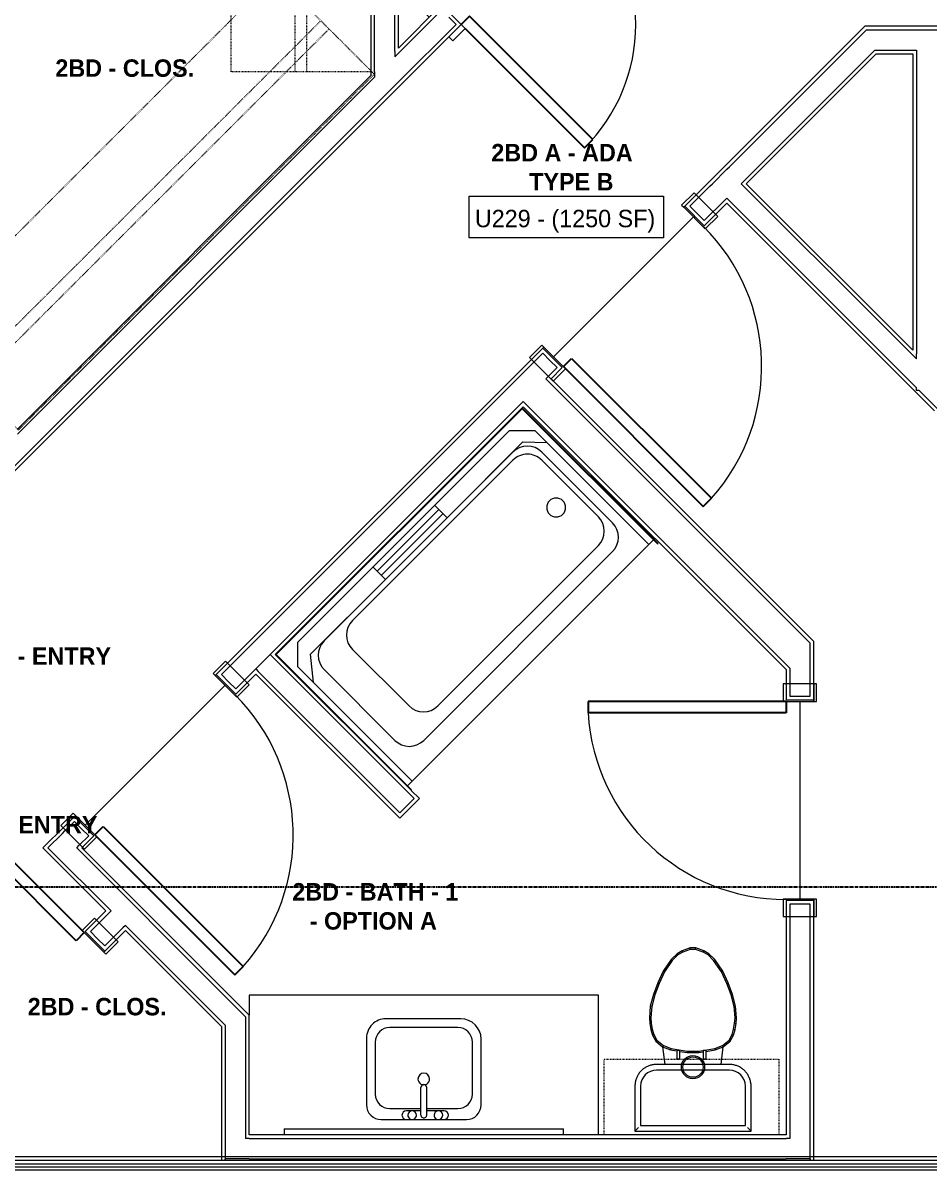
# Model space of a CAD drawing. Header units: inches. Extents: x -4093 to -1777, y 9773 to 12264.
# Drawn here: x -2415.1 to -2259.4, y 10418.5 to 10615.7 of the extents above; entities that cross this region are included whole.
import ezdxf

# ---------------------------------------------------------------- set-up
doc = ezdxf.new("R2010")
doc.units = ezdxf.units.IN
doc.header["$MEASUREMENT"] = 0
doc.linetypes.add('Dash', pattern=[0.25, 0.125, -0.125])
doc.linetypes.add('Grid Line 1_2_', pattern=[0.875, 0.5, -0.125, 0.125, -0.125])
for name, color, linetype, lineweight in [('0-1', 7, 'Continuous', 5), ('0-2', 7, 'Continuous', 9), ('A-AREA-IDEN', 2, 'Continuous', 9), ('A-DOOR-1', 7, 'Continuous', 9), ('A-DOOR-2', 10, 'Continuous', 30), ('A-FLOR-1', 7, 'Continuous', 9), ('A-WALL-1', 7, 'Continuous', 9), ('A-WALL-2', 250, 'Continuous', 18), ('I-WALL-1', 7, 'Continuous', 9), ('P-SANR-FIXT-1', 7, 'Continuous', 9), ('Q-CASE-1', 7, 'Continuous', 9), ('Q-CASE-2', 7, 'Dash', 9), ('Q-CASE-HDLN-1', 7, 'Dash', 9), ('S-GRID-1', 1, 'Grid Line 1_2_', 30)]:
    doc.layers.add(name, color=color, linetype=linetype, lineweight=lineweight)
doc.styles.add('Century Gothic', font='ufonts.com_century-gothic.ttf', dxfattribs={"height": 3})
doc.styles.add('Century Gothic_B', font='GOTHICB.TTF', dxfattribs={"height": 3})

# ---------------------------------------------------------------- blocks, each defined once
blk = doc.blocks.new('SWING - SINGLE - FLUSH - SWING - FLUSH - 2-10 x 6-8 - PRIVACY-4346067-BACKGROUND - 2ND FLOOR')
at = {"layer": 'A-DOOR-1'}
for p, q in [((-17, 2.87), (-20, 2.87)), ((-20, 2.87), (-20, -2.38)), ((-17, -2.38), (-17, 2.87)), ((20, 2.87), (17, 2.87)), ((17, 2.87), (17, -2.38)), ((20, -2.38), (20, 2.87)), ((-20, -2.38), (-17, -2.38)), ((-17, -2.38), (-20, -2.38)), ((-20, -2.38), (-20, -2.88)), ((-20, -2.88), (-17, -2.88)), ((-17, -2.88), (-17, -2.38)), ((17, -2.38), (20, -2.38)), ((20, -2.38), (17, -2.38)), ((17, -2.38), (17, -2.88)), ((17, -2.88), (20, -2.88)), ((20, -2.88), (20, -2.38))]:
    blk.add_line(p, q, dxfattribs=at)
blk.add_arc((17, 2.37), 34.07, 93.3657, 180, dxfattribs=at)
at = {"layer": 'A-DOOR-2'}
for p, q in [((15, 2.37), (15, 36.38)), ((17, 36.38), (15, 36.38)), ((17, 2.37), (17, 36.38)), ((17, 2.37), (15, 2.37))]:
    blk.add_line(p, q, dxfattribs=at)
blk = doc.blocks.new('SWING - SINGLE - FLUSH - SWING - FLUSH - 2-10 x 6-8 - PRIVACY-4346066-BACKGROUND - 2ND FLOOR')
at = {"layer": 'A-DOOR-1'}
for p, q in [((-17, 2.87), (-20, 2.87)), ((-20, 2.87), (-20, -2.38)), ((-17, -2.38), (-17, 2.87)), ((20, 2.87), (17, 2.87)), ((17, 2.87), (17, -2.38)), ((20, -2.38), (20, 2.87)), ((-20, -2.38), (-17, -2.38)), ((-17, -2.38), (-20, -2.38)), ((-20, -2.38), (-20, -2.88)), ((-20, -2.88), (-17, -2.88)), ((-17, -2.88), (-17, -2.38)), ((17, -2.38), (20, -2.38)), ((20, -2.38), (17, -2.38)), ((17, -2.38), (17, -2.88)), ((17, -2.88), (20, -2.88)), ((20, -2.88), (20, -2.38))]:
    blk.add_line(p, q, dxfattribs=at)
blk.add_arc((17, 2.37), 34.07, 93.3657, 180, dxfattribs=at)
at = {"layer": 'A-DOOR-2'}
for p, q in [((15, 2.37), (15, 36.38)), ((17, 36.38), (15, 36.38)), ((17, 2.37), (17, 36.38)), ((17, 2.37), (15, 2.37))]:
    blk.add_line(p, q, dxfattribs=at)
blk = doc.blocks.new('M_Sink Vanity-Square - 500 x 440mm-1352614-BACKGROUND - 2ND FLOOR')
at = {"layer": 'P-SANR-FIXT-1'}
for p, q in [((7.96, 7.09), (-6.72, 7.09)), ((3.62, 7.09), (-2.88, 7.09)), ((0.12, 6.33), (0.12, 1.59)), ((1.12, 6.33), (1.12, 1.59)), ((-9.22, 4.59), (-9.22, -6.73)), ((0.12, 5.22), (-5.22, 5.22)), ((-2.88, 5.59), (0.12, 5.59)), ((1.12, 5.59), (3.62, 5.59)), ((6.46, 5.22), (1.12, 5.22)), ((10.46, -6.91), (10.46, 4.59)), ((-7.72, 2.72), (-7.72, -6.23)), ((8.96, -6.23), (8.96, 2.72)), ((-5.22, -8.73), (6.46, -8.73)), ((-5.72, -10.23), (7.14, -10.23))]:
    blk.add_line(p, q, dxfattribs=at)
for centre, radius, start, end in [((-6.72, 4.59), 2.5, 90, 180), ((-2.88, 6.34), 0.75, 90, 270), ((-1.88, 6.34), 0.75, 360, 180), ((-1.88, 6.34), 0.75, 180, 0), ((0.62, 6.33), 0.5, 360, 180), ((2.62, 6.34), 0.75, 360, 180), ((2.62, 6.34), 0.75, 180, 360), ((3.62, 6.34), 0.75, 270, 90), ((7.96, 4.59), 2.5, 360, 90), ((-5.22, 2.72), 2.5, 90, 180), ((6.46, 2.72), 2.5, 0, 90), ((0.62, 0.13), 1, 360, 180), ((0.62, 0.13), 1, 180, 0), ((0.62, 1.59), 0.5, 180, 0), ((-5.72, -6.73), 3.5, 180, 270), ((-5.22, -6.23), 2.5, 180, 270), ((6.46, -6.23), 2.5, 270, 0), ((7.14, -6.91), 3.32, 270, 0)]:
    blk.add_arc(centre, radius, start, end, dxfattribs=at)
blk = doc.blocks.new('Bath Vanity - Bath Vanity 60_-2708009-BACKGROUND - 2ND FLOOR')
at = {"layer": 'Q-CASE-1'}
for p, q in [((-29.26, 0), (-29.26, -24)), ((30.74, -24), (30.74, -20.56)), ((-29.26, -24), (30.74, -24))]:
    blk.add_line(p, q, dxfattribs=at)
blk = doc.blocks.new('Toilet-Domestic-3D - Toilet-Domestic-3D-V43-BACKGROUND - 2ND FLOOR')
at = {"layer": 'P-SANR-FIXT-1'}
for p, q in [((-0.5, 12), (-1.87, 11.5)), ((-0.46, 11.75), (-0.5, 12)), ((0.5, 12), (-0.5, 12)), ((0.46, 11.75), (0.5, 12)), ((1.87, 11.5), (0.5, 12)), ((-3.74, 10), (-5.13, 8)), ((-2.74, 11), (-3.74, 10)), ((-3.55, 9.84), (-3.74, 10)), ((-2.59, 10.8), (-3.55, 9.84)), ((-1.87, 11.5), (-2.74, 11)), ((-2.59, 10.8), (-2.74, 11)), ((-1.77, 11.27), (-2.59, 10.8)), ((-1.77, 11.27), (-1.87, 11.5)), ((-0.46, 11.75), (-1.77, 11.27)), ((0.46, 11.75), (-0.46, 11.75)), ((1.77, 11.27), (0.46, 11.75)), ((1.77, 11.27), (1.87, 11.5)), ((2.59, 10.8), (1.77, 11.27)), ((2.74, 11), (1.87, 11.5)), ((2.59, 10.8), (2.74, 11)), ((3.55, 9.84), (2.59, 10.8)), ((3.74, 10), (2.74, 11)), ((3.55, 9.84), (3.74, 10)), ((5.13, 8), (3.74, 10)), ((-5.13, 8), (-6.06, 6)), ((-4.91, 7.88), (-5.13, 8)), ((-3.55, 9.84), (-4.91, 7.88)), ((4.91, 7.88), (3.55, 9.84)), ((4.91, 7.88), (5.13, 8)), ((6.06, 6), (5.13, 8)), ((-6.06, 6), (-6.79, 4)), ((-5.83, 5.9), (-6.06, 6)), ((-4.91, 7.88), (-5.83, 5.9)), ((5.83, 5.9), (4.91, 7.88)), ((5.83, 5.9), (6.06, 6)), ((6.79, 4), (6.06, 6)), ((-6.79, 4), (-7.33, 1.99)), ((-6.55, 3.92), (-6.79, 4)), ((-5.83, 5.9), (-6.55, 3.92)), ((6.55, 3.92), (5.83, 5.9)), ((6.55, 3.92), (6.79, 4)), ((7.33, 1.99), (6.79, 4)), ((-7.33, 1.99), (-7.5, 0)), ((-7.08, 1.95), (-7.33, 1.99)), ((-6.55, 3.92), (-7.08, 1.95)), ((7.08, 1.95), (6.55, 3.92)), ((7.08, 1.95), (7.33, 1.99)), ((7.5, 0), (7.33, 1.99)), ((-7.08, 1.95), (-7.25, 0)), ((7.25, 0), (7.08, 1.95)), ((-7.25, 0), (-7.5, 0)), ((-7.5, 0), (-7.41, -1)), ((-7.16, -0.96), (-7.41, -1)), ((-7.41, -1), (-7.24, -2)), ((-7.25, 0), (-7.16, -0.96)), ((-6.99, -1.95), (-7.24, -2)), ((-7.16, -0.96), (-6.99, -1.95)), ((-6.99, -1.95), (-6.73, -2.9)), ((6.73, -2.9), (6.99, -1.95)), ((6.99, -1.95), (7.16, -0.96)), ((6.99, -1.95), (7.24, -2)), ((7.16, -0.96), (7.25, 0)), ((7.16, -0.96), (7.41, -1)), ((7.24, -2), (7.41, -1)), ((7.25, 0), (7.5, 0)), ((7.41, -1), (7.5, 0)), ((-7.24, -2), (-6.97, -3)), ((-6.73, -2.9), (-6.97, -3)), ((-6.97, -3), (-6.4, -4)), ((-6.73, -2.9), (-6.21, -3.84)), ((-6.4, -4), (-6.21, -3.84)), ((-6.21, -3.84), (-5.08, -4.78)), ((5.08, -4.78), (6.21, -3.84)), ((6.21, -3.84), (6.73, -2.9)), ((6.21, -3.84), (6.4, -4)), ((6.4, -4), (6.97, -3)), ((6.73, -2.9), (6.97, -3)), ((6.97, -3), (7.24, -2)), ((-6.4, -4), (-5.21, -5)), ((-5.08, -4.78), (-5.21, -5)), ((-5.21, -5), (-4.86, -8.02)), ((-5.21, -5), (-3.84, -5.5)), ((-5.08, -4.78), (-3.77, -5.26)), ((-3.77, -5.26), (-3.84, -5.5)), ((-3.84, -5.5), (-2.75, -5.69)), ((-3.77, -5.26), (-0.98, -5.75)), ((-2.26, -5.78), (-1, -6)), ((-0.98, -5.75), (-1, -6)), ((-0.98, -5.75), (0.98, -5.75)), ((0.98, -5.75), (3.77, -5.26)), ((0.98, -5.75), (1, -6)), ((1, -6), (1.75, -5.87)), ((2.24, -5.78), (3.84, -5.5)), ((3.77, -5.26), (5.08, -4.78)), ((3.77, -5.26), (3.84, -5.5)), ((3.84, -5.5), (5.21, -5)), ((4.86, -8.02), (5.21, -5)), ((5.08, -4.78), (5.21, -5)), ((5.21, -5), (6.4, -4)), ((-1, -6), (1, -6)), ((6.25, -8.02), (-6.25, -8.02)), ((6.25, -9), (-6.25, -9)), ((6.25, -9), (-6.25, -9)), ((-9.98, -11.75), (-9.98, -19.48)), ((-9, -11.75), (-9, -18.5)), ((-9, -11.75), (-9, -18.5)), ((9, -18.5), (9, -11.75)), ((9, -18.5), (9, -11.75)), ((9.98, -19.48), (9.98, -11.75)), ((-9.98, -19.48), (-9.86, -19.36)), ((-9.98, -19.48), (9.98, -19.48)), ((-9, -18.5), (9, -18.5)), ((-9, -18.5), (9, -18.5)), ((9.86, -19.36), (9.98, -19.48))]:
    blk.add_line(p, q, dxfattribs=at)
at = {"layer": 'P-SANR-FIXT-1', "flags": 128}
for points in [[(-6.25, -8.02), (-6.4, -8.03), (-6.55, -8.03), (-6.7, -8.05), (-6.84, -8.07), (-6.99, -8.1), (-7.14, -8.13), (-7.28, -8.17), (-7.42, -8.21), (-7.56, -8.26), (-7.7, -8.32), (-7.84, -8.38), (-7.97, -8.44), (-8.1, -8.52), (-8.23, -8.59), (-8.35, -8.67), (-8.48, -8.76), (-8.59, -8.85), (-8.71, -8.95), (-8.82, -9.05), (-8.92, -9.15), (-9.03, -9.26), (-9.12, -9.38), (-9.22, -9.49), (-9.3, -9.61), (-9.39, -9.74), (-9.46, -9.86), (-9.54, -9.99), (-9.6, -10.13), (-9.67, -10.26), (-9.72, -10.4), (-9.78, -10.54), (-9.82, -10.68), (-9.86, -10.83), (-9.89, -10.97), (-9.92, -11.12), (-9.95, -11.26), (-9.96, -11.41), (-9.97, -11.56), (-9.98, -11.71), (-9.98, -11.75)], [(9.98, -11.75), (9.97, -11.6), (9.97, -11.45), (9.95, -11.3), (9.93, -11.16), (9.9, -11.01), (9.87, -10.86), (9.83, -10.72), (9.79, -10.58), (9.74, -10.44), (9.68, -10.3), (9.62, -10.16), (9.56, -10.03), (9.48, -9.9), (9.41, -9.77), (9.33, -9.65), (9.24, -9.52), (9.15, -9.41), (9.05, -9.29), (8.95, -9.18), (8.85, -9.08), (8.74, -8.97), (8.62, -8.88), (8.51, -8.78), (8.39, -8.7), (8.26, -8.61), (8.14, -8.54), (8.01, -8.46), (7.87, -8.4), (7.74, -8.33), (7.6, -8.28), (7.46, -8.22), (7.32, -8.18), (7.17, -8.14), (7.03, -8.11), (6.88, -8.08), (6.74, -8.05), (6.59, -8.04), (6.44, -8.03), (6.29, -8.02), (6.25, -8.02)]]:
    blk.add_lwpolyline(points, dxfattribs=at)
at = {"layer": 'P-SANR-FIXT-1'}
for radius in [2, 1.75]:
    blk.add_circle((0, -8.48), radius, dxfattribs=at)
for centre, start, end in [((-6.25, -11.75), 90, 180), ((-6.25, -11.75), 90, 180), ((6.25, -11.75), 0, 90), ((6.25, -11.75), 360, 90)]:
    blk.add_arc(centre, 2.75, start, end, dxfattribs=at)
for points in [[(-9.98, -19.48), (-9.98, -19.48), (-9.98, -19.48), (-9.98, -19.48)], [(9.98, -19.48), (9.98, -19.48), (9.98, -19.48), (9.98, -19.48)]]:
    blk.add_open_spline(points, degree=3, dxfattribs=at)
for points, knots in [([(-9.86, -19.36), (-9.86, -19.36), (-9.85, -19.35), (-9.82, -19.32), (-9.8, -19.3), (-9.78, -19.28), (-9.75, -19.25), (-9.71, -19.21), (-9.66, -19.16), (-9.6, -19.1), (-9.55, -19.05), (-9.47, -18.97), (-9.41, -18.91), (-9.37, -18.87)], [0, 0, 0, 0, 0.166667, 0.25, 0.291667, 0.333333, 0.416667, 0.5, 0.583333, 0.666667, 0.75, 0.833333, 1, 1, 1, 1]), ([(9.37, -18.87), (9.41, -18.91), (9.47, -18.97), (9.55, -19.05), (9.6, -19.1), (9.66, -19.16), (9.71, -19.21), (9.75, -19.25), (9.78, -19.28), (9.8, -19.3), (9.82, -19.32), (9.85, -19.35), (9.86, -19.36), (9.86, -19.36)], [-1, -1, -1, -1, -0.833333, -0.75, -0.666667, -0.583333, -0.5, -0.416667, -0.333333, -0.291667, -0.25, -0.166667, 0, 0, 0, 0])]:
    blk.add_open_spline(points, degree=3, knots=knots, dxfattribs=at)
blk = doc.blocks.new('300 Series Wall Hung Cabinet_326 - 30_-2909953-BACKGROUND - 2ND FLOOR')
at = {"layer": 'Q-CASE-1'}
for p, q in [((-2.01, 14.69), (-2.5, 14.69)), ((-2.5, 14.69), (-2.5, 13.19)), ((-2.01, 13.19), (-2.01, 14.69)), ((2.49, 14.69), (2, 14.69)), ((2, 14.69), (2, 13.19)), ((2.49, 13.19), (2.49, 14.69)), ((-2.01, 13.19), (-2.5, 13.19)), ((2.49, 13.19), (2, 13.19))]:
    blk.add_line(p, q, dxfattribs=at)
at = {"layer": 'Q-CASE-2'}
for p, q in [((-15, 0.19), (-15, 13.19)), ((-15, 13.19), (15, 13.19)), ((15, 13.19), (15, 0.19)), ((15, 0.19), (-15, 0.19))]:
    blk.add_line(p, q, dxfattribs=at)
blk = doc.blocks.new('BATHROOM MIRROR - BATHROOM MIRROR 48_-3123886-BACKGROUND - 2ND FLOOR')
at = {"layer": 'Q-CASE-1'}
for p, q in [((-23.26, -23), (24.74, -23)), ((-23.26, -23), (-23.26, -24)), ((24.74, -24), (24.74, -23)), ((24.74, -24), (-23.26, -24))]:
    blk.add_line(p, q, dxfattribs=at)
blk = doc.blocks.new('CTS6032CP - CTS6032CP-3806613-BACKGROUND - 2ND FLOOR')
at = {"layer": 'P-SANR-FIXT-1'}
for p, q in [((0, -33), (0, 0)), ((0, 0), (60, 0)), ((0.12, -33), (0.12, -0.13)), ((0.12, -0.13), (59.88, -0.13)), ((1.25, -4.25), (4.25, -1.25)), ((4.25, -1.25), (55.69, -1.25)), ((22.5, -4.25), (22.5, -1.25)), ((37.5, -1.25), (37.5, -4.25)), ((55.69, -1.25), (58.75, -4.31)), ((59.88, -0.13), (59.88, -33)), ((60, 0), (60, -33)), ((37.5, -2.25), (22.5, -2.25)), ((22.5, -3.25), (37.5, -3.25)), ((1.25, -32), (1.25, -4.25)), ((1.25, -8.02), (4.31, -4.25)), ((4.31, -4.25), (22.5, -4.25)), ((7.6, -4.27), (53.48, -4.27)), ((52.5, -5.25), (13.5, -5.25)), ((37.5, -4.25), (55.94, -4.25)), ((55.94, -4.25), (58.75, -7.23)), ((58.75, -4.31), (58.75, -32)), ((4.1, -24.96), (4.1, -7.77)), ((56.98, -7.77), (56.98, -24.96)), ((10, -8.75), (10, -22.5)), ((56, -22.5), (56, -8.75)), ((13.5, -26), (52.5, -26)), ((53.48, -28.46), (7.6, -28.46)), ((0, -33), (0.12, -33)), ((1.25, -32), (0.12, -32)), ((1.25, -32), (58.75, -32)), ((59.88, -32), (58.75, -32)), ((59.88, -33), (60, -33))]:
    blk.add_line(p, q, dxfattribs=at)
for centre, radius, start, end in [((7.6, -7.77), 3.5, 90, 180), ((13.5, -8.75), 3.5, 90, 180), ((52.5, -8.75), 3.5, 360, 90), ((53.48, -7.77), 3.5, 0, 90), ((52, -16.25), 1.62, 0, 180), ((52, -16.25), 1.63, 180, 360), ((13.5, -22.5), 3.5, 180, 270), ((52.5, -22.5), 3.5, 270, 0), ((7.6, -24.96), 3.5, 180, 270), ((53.48, -24.96), 3.5, 270, 0)]:
    blk.add_arc(centre, radius, start, end, dxfattribs=at)
blk = doc.blocks.new('SWING - SINGLE - FLUSH - SWING - FLUSH - 3-0 x 6-8 - PASSAGE-4346074-BACKGROUND - 2ND FLOOR')
at = {"layer": 'A-DOOR-1'}
for p, q in [((-18, 2.87), (-21, 2.87)), ((-21, 2.87), (-21, -2.38)), ((-18, -2.38), (-18, 2.87)), ((21, 2.87), (18, 2.87)), ((18, 2.87), (18, -2.38)), ((21, -2.38), (21, 2.87)), ((-21, -2.38), (-18, -2.38)), ((-18, -2.38), (-21, -2.38)), ((-21, -2.38), (-21, -2.88)), ((-21, -2.88), (-18, -2.88)), ((-18, -2.88), (-18, -2.38)), ((18, -2.38), (21, -2.38)), ((21, -2.38), (18, -2.38)), ((18, -2.38), (18, -2.88)), ((18, -2.88), (21, -2.88)), ((21, -2.88), (21, -2.38))]:
    blk.add_line(p, q, dxfattribs=at)
blk.add_arc((18, 2.37), 36.07, 93.1789, 180, dxfattribs=at)
at = {"layer": 'A-DOOR-2'}
for p, q in [((16, 2.37), (16, 38.39)), ((18, 38.39), (16, 38.39)), ((18, 2.37), (18, 38.39)), ((18, 2.37), (16, 2.37))]:
    blk.add_line(p, q, dxfattribs=at)
blk = doc.blocks.new('SWING - DOUBLE - FLUSH - SWING - DOUBLE - 5-0 x 6-8 - DUMMY-3948979-BACKGROUND - 2ND FLOOR')
at = {"layer": 'A-DOOR-1'}
for p, q in [((-33, 2.375), (-33, 3.375)), ((-33, 3.375), (-30, 3.375)), ((-30, 2.375), (-33, 2.375)), ((-30, 3.375), (-30, 2.375)), ((30, 2.375), (30, 3.375)), ((30, 3.375), (33, 3.375)), ((33, 2.375), (30, 2.375)), ((33, 3.375), (33, 2.375)), ((-33, -2.375), (-30, -2.375)), ((-33, -3.375), (-33, -2.375)), ((-30, -3.375), (-33, -3.375)), ((-30, -2.375), (-30, -3.375)), ((30, -2.375), (33, -2.375)), ((30, -3.375), (30, -2.375)), ((33, -3.375), (30, -3.375)), ((33, -2.375), (33, -3.375))]:
    blk.add_line(p, q, dxfattribs=at)
for centre, start, end in [((-30, -2.375), 270, 0), ((30, -2.375), 180, 270)]:
    blk.add_arc(centre, 30, start, end, dxfattribs=at)
at = {"layer": 'A-DOOR-2'}
for p, q in [((-28, -2.375), (-30, -2.375)), ((-30, -3.375), (-30, -32.375)), ((-28, -32.375), (-28, -2.375)), ((28, -2.375), (30, -2.375)), ((28, -32.375), (28, -2.375)), ((30, -3.375), (30, -32.375)), ((-30, -32.375), (-28, -32.375)), ((30, -32.375), (28, -32.375))]:
    blk.add_line(p, q, dxfattribs=at)
blk = doc.blocks.new('OD_CW_Closet - OD_CW_Closet-3809433-BACKGROUND - 2ND FLOOR')
at = {"layer": 'Q-CASE-HDLN-1'}
for p, q in [((0.74, -24), (0.74, 0)), ((0.74, 0), (67.55, 0)), ((67.55, 0), (67.55, -24)), ((0.74, -11), (67.55, -11)), ((0.74, -13), (67.55, -13)), ((67.55, -24), (0.74, -24))]:
    blk.add_line(p, q, dxfattribs=at)
blk = doc.blocks.new('OD_CW_Closet - OD_CW_Closet-3810279-BACKGROUND - 2ND FLOOR')
at = {"layer": 'Q-CASE-HDLN-1'}
for p, q in [((0.74, -24), (0.74, 0)), ((0.74, 0), (87.24, 0)), ((87.24, 0), (87.24, -24)), ((0.74, -11), (87.24, -11)), ((0.74, -13), (87.24, -13)), ((87.24, -24), (0.74, -24))]:
    blk.add_line(p, q, dxfattribs=at)
blk = doc.blocks.new('CTR - 1st Phase - Unit Layouts_rvt-1-BACKGROUND - 2ND FLOOR')
at = {"layer": 'A-FLOR-1'}
for p, q in [((-2299.88, 10582.37), (-2323.92, 10558.32)), ((-2306.51, 10527.12), (-2306.69, 10526.94)), ((-2380.37, 10501.87), (-2404.42, 10477.83)), ((-2281.6, 10499.11), (-2281.6, 10465.11))]:
    blk.add_line(p, q, dxfattribs=at)
at = {"layer": 'A-WALL-1'}
for p, q in [((-2355.31, 10675.1), (-2355.31, 10606.66)), ((-2350.56, 10611.41), (-2350.56, 10675.1)), ((-2343.16, 10618.81), (-2350.56, 10611.41)), ((-2339.8, 10615.45), (-2343.16, 10618.81)), ((-2350.56, 10604.69), (-2339.8, 10615.45)), ((-2270.44, 10615.16), (-2294.17, 10591.44)), ((-2269.56, 10615.16), (-2270.44, 10615.16)), ((-2263.72, 10615.16), (-2269.56, 10615.16)), ((-2257.45, 10615.16), (-2263.72, 10615.16)), ((-2290.81, 10588.08), (-2268.47, 10610.41)), ((-2268.47, 10610.41), (-2262.2, 10610.41)), ((-2262.2, 10610.41), (-2262.2, 10559.47)), ((-2355.31, 10606.66), (-2416.06, 10545.91)), ((-2449.38, 10505.87), (-2350.56, 10604.69)), ((-2294.17, 10591.44), (-2297.08, 10588.52)), ((-2297.53, 10588.08), (-2301.38, 10584.22)), ((-2297.08, 10588.52), (-2297.53, 10588.08)), ((-2262.2, 10559.47), (-2290.81, 10588.08)), ((-2301.38, 10584.22), (-2298.02, 10580.86)), ((-2298.02, 10580.86), (-2294.17, 10584.72)), ((-2294.17, 10584.72), (-2262.61, 10553.16)), ((-2325.78, 10559.83), (-2381.88, 10503.73)), ((-2322.42, 10556.47), (-2325.78, 10559.83)), ((-2324.36, 10554.52), (-2322.42, 10556.47)), ((-2283.97, 10514.13), (-2324.36, 10554.52)), ((-2262.61, 10553.16), (-2258.48, 10549.04)), ((-2329.31, 10549.57), (-2329.14, 10549.75)), ((-2329.14, 10549.75), (-2283.97, 10504.58)), ((-2279.85, 10510), (-2283.97, 10514.13)), ((-2279.22, 10509.38), (-2279.85, 10510)), ((-2279.22, 10499.36), (-2279.22, 10509.38)), ((-2283.97, 10504.58), (-2283.97, 10499.36)), ((-2381.88, 10503.73), (-2378.52, 10500.37)), ((-2378.52, 10500.37), (-2375.1, 10503.79)), ((-2283.97, 10499.36), (-2279.22, 10499.36)), ((-2406.27, 10479.33), (-2408.33, 10477.27)), ((-2402.91, 10475.98), (-2406.27, 10479.33)), ((-2408.33, 10477.27), (-2411.25, 10474.36)), ((-2411.25, 10474.36), (-2411.69, 10473.91)), ((-2404.97, 10473.91), (-2402.91, 10475.98)), ((-2411.69, 10473.91), (-2400.86, 10463.08)), ((-2380.97, 10449.91), (-2404.97, 10473.91)), ((-2279.22, 10464.86), (-2283.97, 10464.86)), ((-2283.97, 10464.86), (-2283.97, 10424.6)), ((-2279.22, 10420.23), (-2279.22, 10464.86)), ((-2400.86, 10463.08), (-2404.39, 10459.54)), ((-2404.39, 10459.54), (-2401.03, 10456.18)), ((-2401.03, 10456.18), (-2397.5, 10459.72)), ((-2397.5, 10459.72), (-2380.97, 10443.19)), ((-2376.85, 10445.78), (-2380.97, 10449.91)), ((-2376.22, 10445.16), (-2376.85, 10445.78)), ((-2376.22, 10424.6), (-2376.22, 10445.16)), ((-2380.97, 10443.19), (-2380.97, 10420.23)), ((-2370.22, 10424.6), (-2376.22, 10424.6)), ((-2283.97, 10424.6), (-2322.22, 10424.6)), ((-2380.97, 10420.23), (-2380.35, 10420.23)), ((-2380.35, 10420.23), (-2376.22, 10420.23)), ((-2376.22, 10420.23), (-2283.97, 10420.23)), ((-2283.97, 10420.23), (-2279.85, 10420.23)), ((-2279.85, 10420.23), (-2279.22, 10420.23))]:
    blk.add_line(p, q, dxfattribs=at)
at = {"layer": 'A-WALL-2'}
for p, q in [((-2354.69, 10607.29), (-2354.69, 10675.73)), ((-2351.19, 10610.79), (-2351.19, 10675.73)), ((-2343.16, 10617.93), (-2350.56, 10610.53)), ((-2340.69, 10615.45), (-2341.92, 10616.69)), ((-2350.56, 10605.58), (-2340.69, 10615.45)), ((-2293.72, 10591), (-2270.18, 10614.54)), ((-2270.18, 10614.54), (-2265.23, 10614.54)), ((-2265.23, 10614.54), (-2264.35, 10614.54)), ((-2264.35, 10614.54), (-2258.07, 10614.54)), ((-2351.19, 10610.79), (-2351.19, 10609.9)), ((-2350.56, 10610.53), (-2351.19, 10609.9)), ((-2291.25, 10588.52), (-2268.73, 10611.04)), ((-2268.73, 10611.04), (-2267.85, 10611.04)), ((-2267.85, 10611.04), (-2261.57, 10611.04)), ((-2261.57, 10611.04), (-2261.57, 10610.41)), ((-2261.57, 10610.41), (-2261.57, 10558.85)), ((-2354.69, 10607.29), (-2354.69, 10606.4)), ((-2449.38, 10506.76), (-2351.19, 10604.95)), ((-2354.69, 10606.4), (-2416.06, 10545.03)), ((-2350.56, 10605.58), (-2351.19, 10604.95)), ((-2294.17, 10590.56), (-2293.72, 10591)), ((-2296.64, 10588.08), (-2294.17, 10590.56)), ((-2297.08, 10587.64), (-2300.5, 10584.22)), ((-2297.08, 10587.64), (-2296.64, 10588.08)), ((-2291.69, 10588.08), (-2291.25, 10588.52)), ((-2291.69, 10588.08), (-2267.31, 10563.7)), ((-2298.02, 10581.75), (-2294.61, 10585.16)), ((-2294.61, 10585.16), (-2294.17, 10585.61)), ((-2294.17, 10585.61), (-2272.26, 10563.7)), ((-2300.5, 10584.22), (-2299.26, 10582.98)), ((-2299.26, 10582.98), (-2298.02, 10581.75)), ((-2272.26, 10563.7), (-2261.73, 10553.16)), ((-2267.31, 10563.7), (-2261.57, 10557.96)), ((-2325.78, 10558.94), (-2380.99, 10503.73)), ((-2324.54, 10557.71), (-2325.78, 10558.94)), ((-2323.3, 10556.47), (-2324.54, 10557.71)), ((-2261.57, 10557.96), (-2261.57, 10558.85)), ((-2325.25, 10554.52), (-2323.3, 10556.47)), ((-2325.25, 10554.52), (-2324.81, 10554.08)), ((-2283.97, 10513.25), (-2324.81, 10554.08)), ((-2261.57, 10553.01), (-2261.73, 10553.16)), ((-2261.57, 10552.54), (-2261.57, 10553.01)), ((-2261.1, 10552.54), (-2261.57, 10552.54)), ((-2257.6, 10549.04), (-2261.1, 10552.54)), ((-2372.62, 10507.15), (-2329.14, 10550.63)), ((-2329.14, 10550.63), (-2328.7, 10550.19)), ((-2283.97, 10505.47), (-2328.7, 10550.19)), ((-2283.97, 10513.25), (-2283.35, 10512.62)), ((-2283.35, 10512.62), (-2279.85, 10509.12)), ((-2279.85, 10499.99), (-2279.85, 10509.12)), ((-2375.1, 10504.67), (-2372.62, 10507.15)), ((-2375.1, 10504.67), (-2372.62, 10507.15)), ((-2372.62, 10507.15), (-2372.18, 10506.71)), ((-2372.18, 10506.71), (-2347.88, 10482.4)), ((-2378.52, 10501.25), (-2375.1, 10504.67)), ((-2375.1, 10504.67), (-2374.66, 10504.23)), ((-2374.66, 10504.23), (-2350.35, 10479.92)), ((-2283.97, 10505.47), (-2283.35, 10504.84)), ((-2283.35, 10504.84), (-2283.35, 10499.99)), ((-2380.99, 10503.73), (-2379.76, 10502.49)), ((-2379.76, 10502.49), (-2378.52, 10501.25)), ((-2283.35, 10499.99), (-2281.6, 10499.99)), ((-2281.6, 10499.99), (-2279.85, 10499.99)), ((-2350.35, 10479.92), (-2347.88, 10482.4)), ((-2406.27, 10478.45), (-2407.89, 10476.83)), ((-2405.03, 10477.21), (-2406.27, 10478.45)), ((-2410.81, 10473.91), (-2408.33, 10476.39)), ((-2408.33, 10476.39), (-2407.89, 10476.83)), ((-2403.8, 10475.98), (-2405.03, 10477.21)), ((-2405.86, 10473.91), (-2405.42, 10474.36)), ((-2405.42, 10474.36), (-2403.8, 10475.98)), ((-2399.97, 10463.08), (-2410.81, 10473.91)), ((-2380.97, 10449.03), (-2405.86, 10473.91)), ((-2400.41, 10462.64), (-2403.51, 10459.54)), ((-2399.97, 10463.08), (-2400.41, 10462.64)), ((-2281.6, 10464.24), (-2283.35, 10464.24)), ((-2283.35, 10464.24), (-2283.35, 10423.98)), ((-2279.85, 10464.24), (-2281.6, 10464.24)), ((-2279.85, 10420.48), (-2279.85, 10464.24)), ((-2397.5, 10460.6), (-2397.94, 10460.16)), ((-2380.97, 10444.08), (-2397.5, 10460.6)), ((-2403.51, 10459.54), (-2402.27, 10458.3)), ((-2401.03, 10457.06), (-2397.94, 10460.16)), ((-2402.27, 10458.3), (-2401.03, 10457.06)), ((-2380.97, 10449.03), (-2380.35, 10448.4)), ((-2380.35, 10448.4), (-2376.85, 10444.9)), ((-2376.85, 10444.9), (-2376.85, 10423.98)), ((-2380.97, 10444.08), (-2380.35, 10443.45)), ((-2380.35, 10443.45), (-2380.35, 10420.48)), ((-2376.22, 10423.98), (-2376.85, 10423.98)), ((-2376.22, 10423.98), (-2283.97, 10423.98)), ((-2283.35, 10423.98), (-2283.97, 10423.98)), ((-2380.35, 10420.48), (-2380.35, 10420.23)), ((-2376.85, 10420.48), (-2380.35, 10420.48)), ((-2380.35, 10420.23), (-2380.35, 10420.48)), ((-2376.22, 10420.48), (-2376.85, 10420.48)), ((-2376.22, 10420.48), (-2283.97, 10420.48)), ((-2283.35, 10420.48), (-2283.97, 10420.48)), ((-2279.85, 10420.48), (-2283.35, 10420.48)), ((-2279.85, 10420.23), (-2279.85, 10420.48)), ((-2279.85, 10420.48), (-2279.85, 10420.23))]:
    blk.add_line(p, q, dxfattribs=at)
at = {"layer": 'I-WALL-1'}
for p, q in [((-2375.1, 10503.79), (-2350.35, 10479.04)), ((-2346.99, 10482.4), (-2348.41, 10483.81)), ((-2347.43, 10481.96), (-2346.99, 10482.4)), ((-2349.91, 10479.48), (-2347.43, 10481.96)), ((-2350.35, 10479.04), (-2349.91, 10479.48))]:
    blk.add_line(p, q, dxfattribs=at)
at = {"layer": '0-2'}
for name, p, rotation in [('OD_CW_Closet - OD_CW_Closet-3809433-BACKGROUND - 2ND FLOOR', (-2379.31, 10606.55), 90.00000000003328), ('SWING - DOUBLE - FLUSH - SWING - DOUBLE - 5-0 x 6-8 - DUMMY-3948979-BACKGROUND - 2ND FLOOR', (-2320.27, 10638.35), 45.00000000015443), ('OD_CW_Closet - OD_CW_Closet-3810279-BACKGROUND - 2ND FLOOR', (-2433.38, 10562.19), 45.00000000001427), ('SWING - SINGLE - FLUSH - SWING - FLUSH - 2-10 x 6-8 - PRIVACY-4346066-BACKGROUND - 2ND FLOOR', (-2311.9, 10570.34), 225.0000000000711), ('CTS6032CP - CTS6032CP-3806613-BACKGROUND - 2ND FLOOR', (-2371.74, 10507.15), 45.00000000022006), ('SWING - SINGLE - FLUSH - SWING - FLUSH - 2-10 x 6-8 - PRIVACY-4346066-BACKGROUND - 2ND FLOOR', (-2392.39, 10489.85), 225.0000000000711), ('SWING - SINGLE - FLUSH - SWING - FLUSH - 2-10 x 6-8 - PRIVACY-4346067-BACKGROUND - 2ND FLOOR', (-2281.6, 10482.11), 90.00000000004928), ('SWING - SINGLE - FLUSH - SWING - FLUSH - 3-0 x 6-8 - PASSAGE-4346074-BACKGROUND - 2ND FLOOR', (-2415.62, 10444.96), 45.00000000006748), ('Bath Vanity - Bath Vanity 60_-2708009-BACKGROUND - 2ND FLOOR', (-2345.48, 10424.6), 180), ('M_Sink Vanity-Square - 500 x 440mm-1352614-BACKGROUND - 2ND FLOOR', (-2345.6, 10434.32), 180)]:
    blk.add_blockref(name, p, dxfattribs=dict(at, rotation=rotation))
for name, p in [('Toilet-Domestic-3D - Toilet-Domestic-3D-V43-BACKGROUND - 2ND FLOOR', (-2299.97, 10444.72)), ('300 Series Wall Hung Cabinet_326 - 30_-2909953-BACKGROUND - 2ND FLOOR', (-2300.22, 10424.41)), ('BATHROOM MIRROR - BATHROOM MIRROR 48_-3123886-BACKGROUND - 2ND FLOOR', (-2346.96, 10448.6))]:
    blk.add_blockref(name, p, dxfattribs=at)
blk = doc.blocks.new('CTR - 1st Phase - Common Walls_rvt-1-BACKGROUND - 2ND FLOOR')
at = {"layer": 'A-WALL-2'}
for p, q in [((-2076.17, 10420.16), (-2437.85, 10420.16)), ((-2076.17, 10419.54), (-2437.22, 10419.54)), ((-2076.17, 10419.04), (-2436.72, 10419.04)), ((-2076.17, 10418.54), (-2436.22, 10418.54))]:
    blk.add_line(p, q, dxfattribs=at)
at = {"layer": 'I-WALL-1'}
blk.add_line((-2076.17, 10420.79), (-2438.47, 10420.79), dxfattribs=at)
blk = doc.blocks.new('CTR - 1st Phase - Structure_rvt-1-BACKGROUND - 2ND FLOOR')
at = {"layer": 'S-GRID-1'}
blk.add_line((-1777.25, 10467.19), (-4076.95, 10467.19), dxfattribs=at)

msp = doc.modelspace()

# ---------------------------------------------------------------- linework, layer by layer
at = {"layer": 'A-AREA-IDEN', "flags": 128}
msp.add_lwpolyline([(-2338.45, 10585.93), (-2305.03, 10585.93), (-2305.03, 10578.76), (-2338.45, 10578.76)], close=True, dxfattribs=at)

# ---------------------------------------------------------------- block references
at = {"layer": '0-1'}
for name in ['CTR - 1st Phase - Structure_rvt-1-BACKGROUND - 2ND FLOOR', 'CTR - 1st Phase - Unit Layouts_rvt-1-BACKGROUND - 2ND FLOOR', 'CTR - 1st Phase - Common Walls_rvt-1-BACKGROUND - 2ND FLOOR']:
    msp.add_blockref(name, (0, 0), dxfattribs=at)

# ---------------------------------------------------------------- texts
at = {"layer": 'A-AREA-IDEN', "char_height": 3, "attachment_point": 1}
for s, insert, width, style in [('2BD - CLOS.', (-2409.53, 10609.46), 29.29, 'Century Gothic_B'), ('2BD A - ADA', (-2334.62, 10594.92), 31.108, 'Century Gothic_B'), ('TYPE B', (-2328.12, 10589.92), 15.453, 'Century Gothic_B'), ('U229 - (1250 SF)', (-2337.45, 10583.6), 37.976, 'Century Gothic'), ('2BD - ENTRY', (-2425.15, 10508.39), 29.492, 'Century Gothic_B'), ('2BD - ENTRY', (-2427.49, 10479.41), 29.492, 'Century Gothic_B'), ('2BD - BATH - 1', (-2368.82, 10467.87), 34.946, 'Century Gothic_B'), ('- OPTION A', (-2365.82, 10462.87), 27.775, 'Century Gothic_B'), ('2BD - CLOS.', (-2414.28, 10448.13), 29.29, 'Century Gothic_B')]:
    msp.add_mtext(s, dxfattribs=dict(at, insert=insert, width=width, style=style))

doc.saveas('drawing.dxf')
